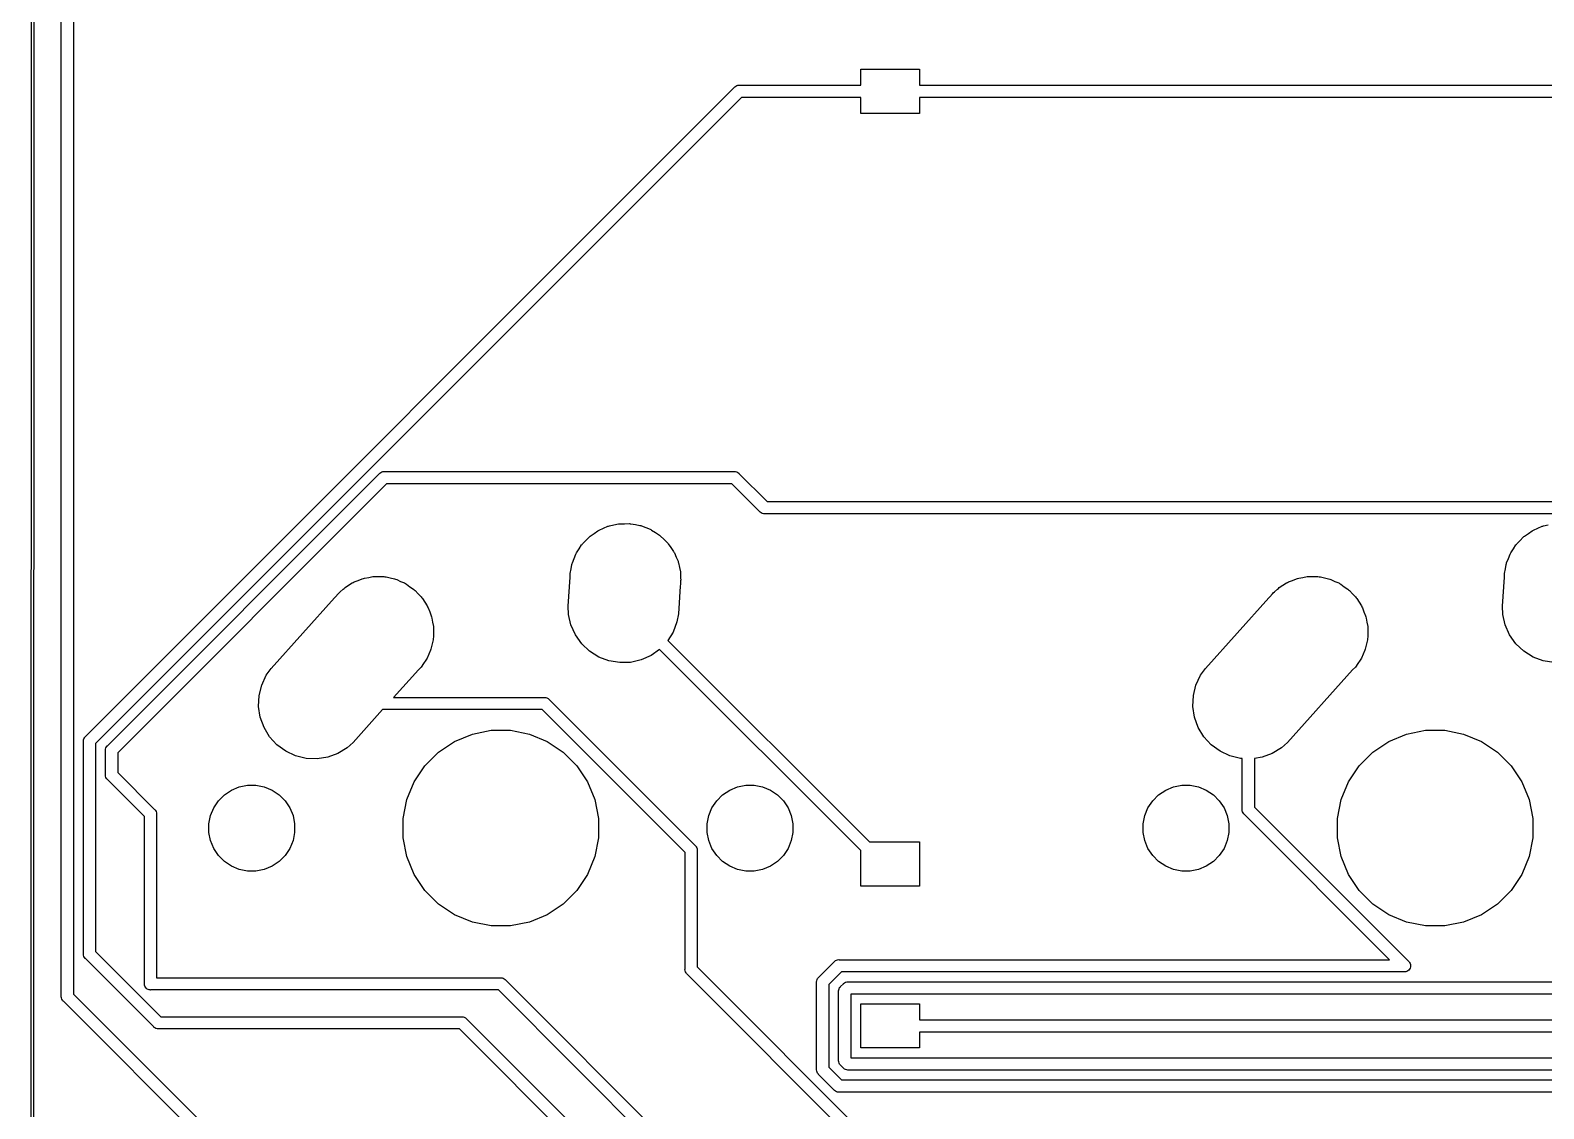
# Model space of a CAD drawing. Extents: x 74 to 207, y -150 to -40.
# Drawn here: x 73.75 to 104.61, y -112.08 to -90.1 of the extents above; entities that cross this region are included whole.
import ezdxf

# ---------------------------------------------------------------- set-up
doc = ezdxf.new("R2010")
doc.units = 0
doc.layers.add('BLACK', color=7, linetype='CONTINUOUS')

msp = doc.modelspace()

# ---------------------------------------------------------------- linework, layer by layer
at = {"layer": 'BLACK', "linetype": 'CONTINUOUS'}
for p, q in [((73.7479, -150.017), (73.7937, -39.6887)), ((73.8437, -39.7125), (73.7979, -149.994)), ((74.3812, -109.792), (74.3812, -87.4099)), ((74.6312, -87.4555), (74.6312, -109.746)), ((90.6812, -91.2188), (90.6812, -90.8937)), ((90.6812, -90.8937), (91.8812, -90.8937)), ((91.8812, -90.8937), (91.8812, -91.2188)), ((74.8722, -104.496), (88.1084, -91.2597)), ((88.1084, -91.2597), (88.1123, -91.2549)), ((88.1123, -91.2549), (88.117, -91.251)), ((88.117, -91.251), (88.1313, -91.2393)), ((88.117, -91.251), (88.117, -91.251)), ((88.1313, -91.2393), (88.153, -91.2277)), ((88.153, -91.2277), (88.1766, -91.2206)), ((88.1766, -91.2206), (88.195, -91.2188)), ((88.195, -91.2188), (88.2011, -91.2181)), ((88.195, -91.2188), (88.195, -91.2188)), ((88.2011, -91.2181), (88.2072, -91.2188)), ((88.2072, -91.2188), (90.6812, -91.2188)), ((91.8812, -91.2188), (109.731, -91.2188)), ((88.2529, -91.4688), (75.0812, -104.64)), ((90.6812, -91.4688), (88.2529, -91.4688)), ((90.6812, -91.7938), (90.6812, -91.4688)), ((109.731, -91.4688), (91.8812, -91.4688)), ((91.8812, -91.4688), (91.8812, -91.7938)), ((91.8812, -91.7938), (90.6812, -91.7938)), ((75.3222, -104.682), (80.8698, -99.1347)), ((81.0143, -99.3438), (75.5312, -104.827)), ((80.8698, -99.1347), (80.8737, -99.1299)), ((80.8737, -99.1299), (80.8784, -99.126)), ((80.8784, -99.126), (80.8927, -99.1143)), ((80.8784, -99.126), (80.8784, -99.126)), ((80.8927, -99.1143), (80.9144, -99.1027)), ((80.9144, -99.1027), (80.938, -99.0956)), ((80.938, -99.0956), (80.9564, -99.0938)), ((80.9564, -99.0938), (80.9625, -99.0931)), ((80.9564, -99.0938), (80.9564, -99.0938)), ((80.9625, -99.0931), (80.9686, -99.0938)), ((80.9686, -99.0938), (88.1001, -99.0938)), ((88.0545, -99.3438), (81.0143, -99.3438)), ((88.6273, -99.9166), (88.0545, -99.3438)), ((88.1001, -99.0938), (88.1063, -99.0931)), ((88.1063, -99.0931), (88.1124, -99.0938)), ((88.1124, -99.0938), (88.1124, -99.0938)), ((88.1124, -99.0938), (88.1308, -99.0956)), ((88.1308, -99.0956), (88.1543, -99.1027)), ((88.1543, -99.1027), (88.176, -99.1143)), ((88.176, -99.1143), (88.1951, -99.1299)), ((88.1951, -99.1299), (88.199, -99.1347)), ((88.199, -99.1347), (88.7718, -99.7075)), ((88.6312, -99.9213), (88.6273, -99.9166)), ((88.6359, -99.9252), (88.6312, -99.9213)), ((88.6502, -99.9369), (88.6359, -99.9252)), ((88.6359, -99.9252), (88.6359, -99.9252)), ((88.6719, -99.9485), (88.6502, -99.9369)), ((88.6955, -99.9557), (88.6719, -99.9485)), ((88.7139, -99.9575), (88.6955, -99.9557)), ((88.72, -99.9581), (88.7139, -99.9575)), ((88.7139, -99.9575), (88.7139, -99.9575)), ((88.7261, -99.9575), (88.72, -99.9581)), ((146.612, -99.9575), (88.7261, -99.9575)), ((88.7718, -99.7075), (146.658, -99.7075)), ((85.3219, -100.302), (85.337, -100.295)), ((85.337, -100.295), (85.3509, -100.286)), ((85.3509, -100.286), (85.438, -100.249)), ((85.438, -100.249), (85.524, -100.211)), ((85.524, -100.211), (85.5402, -100.207)), ((85.5402, -100.207), (85.5556, -100.201)), ((85.5556, -100.201), (85.6481, -100.182)), ((85.6481, -100.182), (85.74, -100.161)), ((85.74, -100.161), (85.7566, -100.161)), ((85.7566, -100.161), (85.7729, -100.157)), ((85.7729, -100.157), (85.8673, -100.157)), ((85.8673, -100.157), (85.9615, -100.155)), ((85.9615, -100.155), (85.9779, -100.157)), ((85.9779, -100.157), (85.9946, -100.157)), ((85.9946, -100.157), (86.0871, -100.176)), ((86.0871, -100.176), (86.18, -100.192)), ((86.18, -100.192), (86.1956, -100.197)), ((86.1956, -100.197), (86.2119, -100.201)), ((86.2119, -100.201), (86.2991, -100.237)), ((86.2991, -100.237), (86.3872, -100.27)), ((86.3872, -100.27), (86.4013, -100.279)), ((86.4013, -100.279), (86.4166, -100.286)), ((86.4166, -100.286), (86.4951, -100.338)), ((104.372, -100.302), (104.387, -100.295)), ((104.387, -100.295), (104.401, -100.286)), ((104.401, -100.286), (104.488, -100.249)), ((104.488, -100.249), (104.574, -100.211)), ((104.574, -100.211), (104.59, -100.207)), ((104.59, -100.207), (104.606, -100.201)), ((104.606, -100.201), (104.698, -100.182)), ((84.9392, -100.671), (84.9893, -100.591)), ((84.9893, -100.591), (85.0007, -100.579)), ((85.0007, -100.579), (85.0099, -100.565)), ((85.0099, -100.565), (85.0766, -100.499)), ((85.0766, -100.499), (85.1413, -100.43)), ((85.1413, -100.43), (85.1548, -100.42)), ((85.1548, -100.42), (85.1666, -100.409)), ((85.1666, -100.409), (85.245, -100.356)), ((85.245, -100.356), (85.3219, -100.302)), ((86.4951, -100.338), (86.575, -100.388)), ((86.575, -100.388), (86.5871, -100.399)), ((86.5871, -100.399), (86.6009, -100.409)), ((86.6009, -100.409), (86.6676, -100.475)), ((86.6676, -100.475), (86.7362, -100.54)), ((86.7362, -100.54), (86.7458, -100.554)), ((86.7458, -100.554), (86.7576, -100.565)), ((86.7576, -100.565), (86.81, -100.644)), ((103.989, -100.671), (104.039, -100.591)), ((104.039, -100.591), (104.051, -100.579)), ((104.051, -100.579), (104.06, -100.565)), ((104.06, -100.565), (104.127, -100.499)), ((104.127, -100.499), (104.191, -100.43)), ((104.191, -100.43), (104.205, -100.42)), ((104.205, -100.42), (104.217, -100.409)), ((104.217, -100.409), (104.295, -100.356)), ((104.295, -100.356), (104.372, -100.302)), ((84.802, -100.954), (84.8381, -100.867)), ((84.8381, -100.867), (84.8716, -100.779)), ((84.8716, -100.779), (84.8804, -100.765)), ((84.8804, -100.765), (84.8868, -100.75)), ((84.8868, -100.75), (84.9392, -100.671)), ((86.81, -100.644), (86.8647, -100.721)), ((86.8647, -100.721), (86.8715, -100.736)), ((86.8715, -100.736), (86.8807, -100.75)), ((86.8807, -100.75), (86.9168, -100.837)), ((86.9168, -100.837), (86.9554, -100.923)), ((103.852, -100.954), (103.888, -100.867)), ((103.888, -100.867), (103.922, -100.779)), ((103.922, -100.779), (103.93, -100.765)), ((103.93, -100.765), (103.937, -100.75)), ((103.937, -100.75), (103.989, -100.671)), ((84.7587, -101.172), (84.7772, -101.079)), ((84.7587, -101.244), (84.7587, -101.172)), ((84.7772, -101.079), (84.7928, -100.986)), ((84.7928, -100.986), (84.7987, -100.971)), ((84.7987, -100.971), (84.802, -100.954)), ((86.9554, -100.923), (86.9592, -100.939)), ((86.9592, -100.939), (86.9655, -100.954)), ((86.9655, -100.954), (86.9839, -101.047)), ((86.9839, -101.047), (87.005, -101.139)), ((87.005, -101.139), (87.0055, -101.155)), ((87.0055, -101.155), (87.0087, -101.172)), ((87.0087, -101.172), (87.0087, -101.266)), ((103.809, -101.172), (103.827, -101.079)), ((103.809, -101.244), (103.809, -101.172)), ((103.827, -101.079), (103.843, -100.986)), ((103.843, -100.986), (103.849, -100.971)), ((103.849, -100.971), (103.852, -100.954)), ((80.0658, -101.549), (80.1266, -101.489)), ((80.1266, -101.489), (80.1474, -101.475)), ((80.1474, -101.475), (80.1658, -101.458)), ((80.1658, -101.458), (80.2393, -101.413)), ((80.2393, -101.413), (80.3109, -101.366)), ((80.3109, -101.366), (80.334, -101.356)), ((80.334, -101.356), (80.3553, -101.343)), ((80.3553, -101.343), (80.4361, -101.314)), ((80.4361, -101.314), (80.5156, -101.281)), ((80.5156, -101.281), (80.5401, -101.276)), ((80.5401, -101.276), (80.5636, -101.267)), ((80.5636, -101.267), (80.6486, -101.254)), ((80.6486, -101.254), (80.7329, -101.237)), ((80.7329, -101.237), (80.7579, -101.237)), ((80.7579, -101.237), (80.7826, -101.234)), ((80.7826, -101.234), (80.8685, -101.237)), ((80.8685, -101.237), (80.9546, -101.237)), ((80.9546, -101.237), (80.9791, -101.242)), ((80.9791, -101.242), (81.004, -101.243)), ((81.004, -101.243), (81.0875, -101.264)), ((81.0875, -101.264), (81.1719, -101.281)), ((81.1719, -101.281), (81.195, -101.29)), ((81.195, -101.29), (81.2192, -101.296)), ((81.2192, -101.296), (81.2972, -101.333)), ((81.2972, -101.333), (81.3766, -101.366)), ((81.3766, -101.366), (81.3974, -101.379)), ((81.3974, -101.379), (81.4201, -101.39)), ((81.4201, -101.39), (81.4894, -101.441)), ((81.4894, -101.441), (81.5609, -101.489)), ((81.5609, -101.489), (81.5786, -101.506)), ((81.5786, -101.506), (81.5987, -101.521)), ((81.5987, -101.521), (81.6568, -101.585)), ((84.7176, -101.84), (84.7587, -101.244)), ((87.0011, -101.432), (86.9623, -101.995)), ((87.0087, -101.393), (87.0011, -101.432)), ((87.0087, -101.266), (87.0099, -101.305)), ((87.0099, -101.305), (87.0087, -101.321)), ((87.0087, -101.321), (87.0087, -101.393)), ((99.1158, -101.549), (99.1766, -101.489)), ((99.1766, -101.489), (99.1974, -101.475)), ((99.1974, -101.475), (99.2158, -101.458)), ((99.2158, -101.458), (99.2893, -101.413)), ((99.2893, -101.413), (99.3609, -101.366)), ((99.3609, -101.366), (99.384, -101.356)), ((99.384, -101.356), (99.4053, -101.343)), ((99.4053, -101.343), (99.4861, -101.314)), ((99.4861, -101.314), (99.5656, -101.281)), ((99.5656, -101.281), (99.5901, -101.276)), ((99.5901, -101.276), (99.6136, -101.267)), ((99.6136, -101.267), (99.6986, -101.254)), ((99.6986, -101.254), (99.7829, -101.237)), ((99.7829, -101.237), (99.8079, -101.237)), ((99.8079, -101.237), (99.8326, -101.234)), ((99.8326, -101.234), (99.9185, -101.237)), ((99.9185, -101.237), (100.005, -101.237)), ((100.005, -101.237), (100.029, -101.242)), ((100.029, -101.242), (100.054, -101.243)), ((100.054, -101.243), (100.138, -101.264)), ((100.138, -101.264), (100.222, -101.281)), ((100.222, -101.281), (100.245, -101.29)), ((100.245, -101.29), (100.269, -101.296)), ((100.269, -101.296), (100.347, -101.333)), ((100.347, -101.333), (100.427, -101.366)), ((100.427, -101.366), (100.447, -101.379)), ((100.447, -101.379), (100.47, -101.39)), ((100.47, -101.39), (100.539, -101.441)), ((100.539, -101.441), (100.611, -101.489)), ((100.611, -101.489), (100.629, -101.506)), ((100.629, -101.506), (100.649, -101.521)), ((100.649, -101.521), (100.707, -101.585)), ((103.768, -101.84), (103.809, -101.244)), ((78.6595, -103.112), (79.9529, -101.671)), ((79.9529, -101.671), (79.9699, -101.645)), ((79.9699, -101.645), (80.0267, -101.589)), ((80.0267, -101.589), (80.0433, -101.57)), ((80.0433, -101.57), (80.0658, -101.549)), ((81.6568, -101.585), (81.7176, -101.645)), ((81.7176, -101.645), (81.7315, -101.666)), ((81.7315, -101.666), (81.7483, -101.685)), ((81.7483, -101.685), (81.7929, -101.758)), ((81.7929, -101.758), (81.8407, -101.83)), ((81.8407, -101.83), (81.8503, -101.853)), ((97.7095, -103.112), (99.0029, -101.671)), ((99.0029, -101.671), (99.0199, -101.645)), ((99.0199, -101.645), (99.0767, -101.589)), ((99.0767, -101.589), (99.0933, -101.57)), ((99.0933, -101.57), (99.1158, -101.549)), ((100.707, -101.585), (100.768, -101.645)), ((100.768, -101.645), (100.781, -101.666)), ((100.781, -101.666), (100.798, -101.685)), ((100.798, -101.685), (100.843, -101.758)), ((100.843, -101.758), (100.891, -101.83)), ((100.891, -101.83), (100.9, -101.853)), ((81.8503, -101.853), (81.8632, -101.874)), ((81.8632, -101.874), (81.8926, -101.955)), ((81.8926, -101.955), (81.9255, -102.034)), ((81.9255, -102.034), (81.9304, -102.059)), ((81.9304, -102.059), (81.9389, -102.082)), ((81.9389, -102.082), (81.952, -102.167)), ((84.7225, -102.006), (84.7176, -101.84)), ((84.7721, -102.222), (84.7225, -102.006)), ((86.9623, -101.995), (86.9347, -102.159)), ((100.9, -101.853), (100.913, -101.874)), ((100.913, -101.874), (100.943, -101.955)), ((100.943, -101.955), (100.976, -102.034)), ((100.976, -102.034), (100.98, -102.059)), ((100.98, -102.059), (100.989, -102.082)), ((100.989, -102.082), (101.002, -102.167)), ((103.772, -102.006), (103.768, -101.84)), ((103.822, -102.222), (103.772, -102.006)), ((81.952, -102.167), (81.9688, -102.252)), ((81.9688, -102.252), (81.9688, -102.277)), ((81.9688, -102.277), (81.9725, -102.301)), ((81.9725, -102.301), (81.9688, -102.387)), ((81.9688, -102.387), (81.9688, -102.473)), ((84.8628, -102.424), (84.7721, -102.222)), ((84.9913, -102.605), (84.8628, -102.424)), ((86.8559, -102.366), (86.7497, -102.535)), ((86.9347, -102.159), (86.8559, -102.366)), ((101.002, -102.167), (101.019, -102.252)), ((101.019, -102.252), (101.019, -102.277)), ((101.019, -102.277), (101.023, -102.301)), ((101.023, -102.301), (101.019, -102.387)), ((101.019, -102.387), (101.019, -102.473)), ((103.913, -102.424), (103.822, -102.222)), ((104.041, -102.605), (103.913, -102.424)), ((81.91, -102.738), (81.8736, -102.816)), ((81.916, -102.714), (81.91, -102.738)), ((81.9255, -102.691), (81.916, -102.714)), ((81.9423, -102.606), (81.9255, -102.691)), ((81.9628, -102.523), (81.9423, -102.606)), ((81.9639, -102.498), (81.9628, -102.523)), ((81.9688, -102.473), (81.9639, -102.498)), ((85.1525, -102.757), (84.9913, -102.605)), ((85.3403, -102.875), (85.1525, -102.757)), ((86.58, -102.719), (86.4056, -102.843)), ((90.6812, -106.821), (86.58, -102.719)), ((86.7497, -102.535), (90.858, -106.644)), ((100.96, -102.738), (100.924, -102.816)), ((100.966, -102.714), (100.96, -102.738)), ((100.976, -102.691), (100.966, -102.714)), ((100.992, -102.606), (100.976, -102.691)), ((101.013, -102.523), (100.992, -102.606)), ((101.014, -102.498), (101.013, -102.523)), ((101.019, -102.473), (101.014, -102.498)), ((104.203, -102.757), (104.041, -102.605)), ((104.39, -102.875), (104.203, -102.757)), ((81.7653, -103.008), (81.7176, -103.08)), ((81.8163, -102.939), (81.7653, -103.008)), ((81.8268, -102.916), (81.8163, -102.939)), ((81.8407, -102.895), (81.8268, -102.916)), ((81.8736, -102.816), (81.8407, -102.895)), ((85.5475, -102.953), (85.3403, -102.875)), ((85.766, -102.99), (85.5475, -102.953)), ((85.9875, -102.984), (85.766, -102.99)), ((86.2035, -102.934), (85.9875, -102.984)), ((86.4056, -102.843), (86.2035, -102.934)), ((100.815, -103.008), (100.768, -103.08)), ((100.866, -102.939), (100.815, -103.008)), ((100.877, -102.916), (100.866, -102.939)), ((100.891, -102.895), (100.877, -102.916)), ((100.924, -102.816), (100.891, -102.895)), ((104.597, -102.953), (104.39, -102.875)), ((104.816, -102.99), (104.597, -102.953)), ((78.4675, -103.447), (78.5612, -103.246)), ((78.5612, -103.246), (78.6595, -103.112)), ((81.6608, -103.136), (81.1574, -103.697)), ((81.7176, -103.08), (81.6608, -103.136)), ((97.5175, -103.447), (97.6112, -103.246)), ((97.6112, -103.246), (97.7095, -103.112)), ((100.711, -103.136), (99.3842, -104.615)), ((100.768, -103.08), (100.711, -103.136)), ((78.405, -103.884), (78.4147, -103.662)), ((78.4147, -103.662), (78.4675, -103.447)), ((97.455, -103.884), (97.4647, -103.662)), ((97.4647, -103.662), (97.5175, -103.447)), ((78.4386, -104.103), (78.405, -103.884)), ((80.9331, -103.947), (80.3342, -104.615)), ((84.1839, -103.947), (80.9331, -103.947)), ((81.1574, -103.697), (84.2296, -103.697)), ((87.0987, -106.862), (84.1839, -103.947)), ((84.2296, -103.697), (84.2357, -103.697)), ((84.2357, -103.697), (84.2418, -103.697)), ((84.2418, -103.697), (84.2419, -103.697)), ((84.2419, -103.697), (84.2602, -103.699)), ((84.2602, -103.699), (84.2838, -103.706)), ((84.2838, -103.706), (84.3055, -103.718)), ((84.3055, -103.718), (84.3245, -103.734)), ((84.3245, -103.734), (84.3285, -103.738)), ((84.3285, -103.738), (87.3078, -106.718)), ((97.4886, -104.103), (97.455, -103.884)), ((78.5143, -104.311), (78.4386, -104.103)), ((97.5643, -104.311), (97.4886, -104.103)), ((74.8306, -104.589), (74.8331, -104.564)), ((74.8312, -104.595), (74.8306, -104.589)), ((74.8312, -108.924), (74.8312, -104.595)), ((74.8331, -104.564), (74.8402, -104.541)), ((74.8402, -104.541), (74.8518, -104.519)), ((74.8518, -104.519), (74.8635, -104.505)), ((74.8635, -104.505), (74.8674, -104.5)), ((74.8635, -104.505), (74.8635, -104.505)), ((74.8674, -104.5), (74.8722, -104.496)), ((78.6292, -104.5), (78.5143, -104.311)), ((78.7788, -104.664), (78.6292, -104.5)), ((80.3342, -104.615), (80.2117, -104.727)), ((82.0727, -104.814), (82.3993, -104.596)), ((82.3993, -104.596), (82.7622, -104.445)), ((82.7622, -104.445), (83.1474, -104.369)), ((83.1474, -104.369), (83.5401, -104.369)), ((83.5401, -104.369), (83.9253, -104.445)), ((83.9253, -104.445), (84.2882, -104.596)), ((84.2882, -104.596), (84.6148, -104.814)), ((97.6792, -104.5), (97.5643, -104.311)), ((97.8288, -104.664), (97.6792, -104.5)), ((99.3842, -104.615), (99.2617, -104.727)), ((101.123, -104.814), (101.449, -104.596)), ((101.449, -104.596), (101.812, -104.445)), ((101.812, -104.445), (102.197, -104.369)), ((102.197, -104.369), (102.59, -104.369)), ((102.59, -104.369), (102.975, -104.445)), ((102.975, -104.445), (103.338, -104.596)), ((103.338, -104.596), (103.665, -104.814)), ((75.0812, -104.64), (75.0812, -108.878)), ((75.2806, -104.775), (75.2812, -104.769)), ((75.2812, -104.781), (75.2806, -104.775)), ((75.2812, -104.769), (75.2831, -104.75)), ((75.2812, -104.769), (75.2812, -104.769)), ((75.2813, -105.275), (75.2812, -104.781)), ((75.2831, -104.75), (75.2902, -104.727)), ((75.2902, -104.727), (75.3018, -104.705)), ((75.3018, -104.705), (75.3174, -104.686)), ((75.3174, -104.686), (75.3222, -104.682)), ((75.5312, -104.827), (75.5312, -105.229)), ((78.9575, -104.795), (78.7788, -104.664)), ((79.1583, -104.889), (78.9575, -104.795)), ((79.3735, -104.942), (79.1583, -104.889)), ((79.8139, -104.918), (79.5949, -104.951)), ((80.0222, -104.842), (79.8139, -104.918)), ((80.2117, -104.727), (80.0222, -104.842)), ((81.795, -105.091), (82.0727, -104.814)), ((84.6148, -104.814), (84.8925, -105.091)), ((98.0075, -104.795), (97.8288, -104.664)), ((98.2083, -104.889), (98.0075, -104.795)), ((98.4235, -104.942), (98.2083, -104.889)), ((98.8639, -104.918), (98.7087, -104.941)), ((99.0722, -104.842), (98.8639, -104.918)), ((99.2617, -104.727), (99.0722, -104.842)), ((100.845, -105.091), (101.123, -104.814)), ((103.665, -104.814), (103.943, -105.091)), ((75.5312, -105.229), (76.2841, -105.982)), ((79.5949, -104.951), (79.3735, -104.942)), ((81.5768, -105.418), (81.795, -105.091)), ((84.8925, -105.091), (85.1107, -105.418)), ((98.4588, -104.943), (98.4235, -104.942)), ((98.4588, -105.978), (98.4588, -104.943)), ((98.7087, -104.941), (98.7087, -105.933)), ((100.627, -105.418), (100.845, -105.091)), ((103.943, -105.091), (104.161, -105.418)), ((75.2806, -105.281), (75.2813, -105.275)), ((75.2831, -105.306), (75.2806, -105.281)), ((75.2902, -105.329), (75.2831, -105.306)), ((75.3018, -105.351), (75.2902, -105.329)), ((75.3135, -105.365), (75.3018, -105.351)), ((75.3174, -105.37), (75.3135, -105.365)), ((75.3222, -105.374), (75.3174, -105.37)), ((76.075, -106.127), (75.3222, -105.374)), ((77.8493, -105.587), (78.0085, -105.521)), ((78.0085, -105.521), (78.1776, -105.487)), ((78.1776, -105.487), (78.3499, -105.487)), ((78.3499, -105.487), (78.519, -105.521)), ((78.519, -105.521), (78.6782, -105.587)), ((81.4265, -105.781), (81.5768, -105.418)), ((85.1107, -105.418), (85.261, -105.781)), ((88.0093, -105.587), (88.1685, -105.521)), ((88.1685, -105.521), (88.3376, -105.487)), ((88.3376, -105.487), (88.5099, -105.487)), ((88.5099, -105.487), (88.679, -105.521)), ((88.679, -105.521), (88.8382, -105.587)), ((96.8993, -105.587), (97.0585, -105.521)), ((97.0585, -105.521), (97.2276, -105.487)), ((97.2276, -105.487), (97.3999, -105.487)), ((97.3999, -105.487), (97.569, -105.521)), ((97.569, -105.521), (97.7282, -105.587)), ((100.476, -105.781), (100.627, -105.418)), ((104.161, -105.418), (104.311, -105.781)), ((77.4883, -105.948), (77.5841, -105.805)), ((77.5841, -105.805), (77.706, -105.683)), ((77.706, -105.683), (77.8493, -105.587)), ((78.6782, -105.587), (78.8215, -105.683)), ((78.8215, -105.683), (78.9434, -105.805)), ((78.9434, -105.805), (79.0392, -105.948)), ((81.3498, -106.166), (81.4265, -105.781)), ((85.261, -105.781), (85.3376, -106.166)), ((87.6483, -105.948), (87.7441, -105.805)), ((87.7441, -105.805), (87.866, -105.683)), ((87.866, -105.683), (88.0093, -105.587)), ((88.8382, -105.587), (88.9815, -105.683)), ((88.9815, -105.683), (89.1034, -105.805)), ((89.1034, -105.805), (89.1992, -105.948)), ((96.5383, -105.948), (96.6341, -105.805)), ((96.6341, -105.805), (96.756, -105.683)), ((96.756, -105.683), (96.8993, -105.587)), ((97.7282, -105.587), (97.8715, -105.683)), ((97.8715, -105.683), (97.9934, -105.805)), ((97.9934, -105.805), (98.0892, -105.948)), ((100.4, -106.166), (100.476, -105.781)), ((104.311, -105.781), (104.388, -106.166)), ((76.075, -109.531), (76.075, -106.127)), ((76.2841, -105.982), (76.2888, -105.986)), ((76.2888, -105.986), (76.2927, -105.991)), ((76.2927, -105.991), (76.3044, -106.005)), ((76.3044, -106.005), (76.316, -106.027)), ((76.316, -106.027), (76.3232, -106.05)), ((76.3232, -106.05), (76.325, -106.069)), ((76.325, -106.069), (76.325, -106.069)), ((76.325, -106.069), (76.3256, -106.075)), ((76.3256, -106.075), (76.325, -106.081)), ((76.325, -106.081), (76.325, -109.412)), ((77.3888, -106.276), (77.4224, -106.107)), ((77.4224, -106.107), (77.4883, -105.948)), ((79.0392, -105.948), (79.1051, -106.107)), ((79.1051, -106.107), (79.1388, -106.276)), ((87.5487, -106.276), (87.5824, -106.107)), ((87.5824, -106.107), (87.6483, -105.948)), ((89.1992, -105.948), (89.2651, -106.107)), ((89.2651, -106.107), (89.2987, -106.276)), ((96.4387, -106.276), (96.4724, -106.107)), ((96.4724, -106.107), (96.5383, -105.948)), ((98.0892, -105.948), (98.1551, -106.107)), ((98.1551, -106.107), (98.1887, -106.276)), ((98.4581, -105.984), (98.4588, -105.978)), ((98.4606, -106.009), (98.4581, -105.984)), ((98.4677, -106.033), (98.4606, -106.009)), ((98.4793, -106.054), (98.4677, -106.033)), ((98.491, -106.069), (98.4793, -106.054)), ((98.4949, -106.073), (98.491, -106.069)), ((98.4997, -106.077), (98.4949, -106.073)), ((101.466, -109.044), (98.4997, -106.077)), ((98.7087, -105.933), (101.852, -109.076)), ((77.3888, -106.449), (77.3888, -106.276)), ((77.4224, -106.618), (77.3888, -106.449)), ((79.1388, -106.449), (79.1051, -106.618)), ((79.1388, -106.276), (79.1388, -106.449)), ((81.3498, -106.559), (81.3498, -106.166)), ((85.3376, -106.166), (85.3376, -106.559)), ((87.5487, -106.449), (87.5487, -106.276)), ((87.5824, -106.618), (87.5487, -106.449)), ((89.2987, -106.449), (89.2651, -106.618)), ((89.2987, -106.276), (89.2987, -106.449)), ((96.4387, -106.449), (96.4387, -106.276)), ((96.4724, -106.618), (96.4387, -106.449)), ((98.1887, -106.449), (98.1551, -106.618)), ((98.1887, -106.276), (98.1887, -106.449)), ((100.4, -106.559), (100.4, -106.166)), ((104.388, -106.166), (104.388, -106.559)), ((77.4883, -106.777), (77.4224, -106.618)), ((79.1051, -106.618), (79.0392, -106.777)), ((81.4265, -106.944), (81.3498, -106.559)), ((85.3376, -106.559), (85.261, -106.944)), ((87.3078, -106.718), (87.3126, -106.722)), ((87.3126, -106.722), (87.3165, -106.726)), ((87.3165, -106.726), (87.3165, -106.726)), ((87.3165, -106.726), (87.3261, -106.738)), ((87.3261, -106.738), (87.3282, -106.741)), ((87.3282, -106.741), (87.3398, -106.762)), ((87.3398, -106.762), (87.3469, -106.786)), ((87.6483, -106.777), (87.5824, -106.618)), ((89.2651, -106.618), (89.1992, -106.777)), ((90.858, -106.644), (91.8812, -106.644)), ((91.8812, -106.644), (91.8812, -107.544)), ((96.5383, -106.777), (96.4724, -106.618)), ((98.1551, -106.618), (98.0892, -106.777)), ((100.476, -106.944), (100.4, -106.559)), ((104.388, -106.559), (104.311, -106.944)), ((77.5841, -106.92), (77.4883, -106.777)), ((77.706, -107.042), (77.5841, -106.92)), ((77.8493, -107.138), (77.706, -107.042)), ((78.8215, -107.042), (78.6782, -107.138)), ((78.9434, -106.92), (78.8215, -107.042)), ((79.0392, -106.777), (78.9434, -106.92)), ((81.5768, -107.307), (81.4265, -106.944)), ((85.261, -106.944), (85.1107, -107.307)), ((87.0987, -109.238), (87.0987, -106.862)), ((87.3469, -106.786), (87.3487, -106.804)), ((87.3487, -106.804), (87.3487, -106.804)), ((87.3487, -106.804), (87.3494, -106.811)), ((87.3494, -106.811), (87.3487, -106.817)), ((87.3487, -106.817), (87.3487, -109.192)), ((87.7441, -106.92), (87.6483, -106.777)), ((87.866, -107.042), (87.7441, -106.92)), ((88.0093, -107.138), (87.866, -107.042)), ((88.9815, -107.042), (88.8382, -107.138)), ((89.1034, -106.92), (88.9815, -107.042)), ((89.1992, -106.777), (89.1034, -106.92)), ((90.6812, -107.544), (90.6812, -106.821)), ((96.6341, -106.92), (96.5383, -106.777)), ((96.756, -107.042), (96.6341, -106.92)), ((96.8993, -107.138), (96.756, -107.042)), ((97.8715, -107.042), (97.7282, -107.138)), ((97.9934, -106.92), (97.8715, -107.042)), ((98.0892, -106.777), (97.9934, -106.92)), ((100.627, -107.307), (100.476, -106.944)), ((104.311, -106.944), (104.161, -107.307)), ((78.0085, -107.204), (77.8493, -107.138)), ((78.1776, -107.237), (78.0085, -107.204)), ((78.3499, -107.237), (78.1776, -107.237)), ((78.519, -107.204), (78.3499, -107.237)), ((78.6782, -107.138), (78.519, -107.204)), ((81.795, -107.634), (81.5768, -107.307)), ((85.1107, -107.307), (84.8925, -107.634)), ((88.1685, -107.204), (88.0093, -107.138)), ((88.3376, -107.237), (88.1685, -107.204)), ((88.5099, -107.237), (88.3376, -107.237)), ((88.679, -107.204), (88.5099, -107.237)), ((88.8382, -107.138), (88.679, -107.204)), ((97.0585, -107.204), (96.8993, -107.138)), ((97.2276, -107.237), (97.0585, -107.204)), ((97.3999, -107.237), (97.2276, -107.237)), ((97.569, -107.204), (97.3999, -107.237)), ((97.7282, -107.138), (97.569, -107.204)), ((100.845, -107.634), (100.627, -107.307)), ((104.161, -107.307), (103.943, -107.634)), ((82.0727, -107.911), (81.795, -107.634)), ((84.8925, -107.634), (84.6148, -107.911)), ((91.8812, -107.544), (90.6812, -107.544)), ((101.123, -107.911), (100.845, -107.634)), ((103.943, -107.634), (103.665, -107.911)), ((82.3993, -108.129), (82.0727, -107.911)), ((84.6148, -107.911), (84.2882, -108.129)), ((101.449, -108.129), (101.123, -107.911)), ((103.665, -107.911), (103.338, -108.129)), ((82.7622, -108.28), (82.3993, -108.129)), ((83.1474, -108.356), (82.7622, -108.28)), ((83.9253, -108.28), (83.5401, -108.356)), ((84.2882, -108.129), (83.9253, -108.28)), ((101.812, -108.28), (101.449, -108.129)), ((102.197, -108.356), (101.812, -108.28)), ((102.975, -108.28), (102.59, -108.356)), ((103.338, -108.129), (102.975, -108.28)), ((83.5401, -108.356), (83.1474, -108.356)), ((102.59, -108.356), (102.197, -108.356)), ((74.8306, -108.93), (74.8312, -108.924)), ((74.8312, -108.936), (74.8306, -108.93)), ((74.8331, -108.955), (74.8312, -108.936)), ((74.8312, -108.936), (74.8312, -108.936)), ((75.0812, -108.878), (76.4091, -110.206)), ((74.8402, -108.978), (74.8331, -108.955)), ((74.8518, -109), (74.8402, -108.978)), ((74.8674, -109.019), (74.8518, -109)), ((74.8722, -109.023), (74.8674, -109.019)), ((76.2646, -110.415), (74.8722, -109.023)), ((87.0981, -109.244), (87.0987, -109.238)), ((87.1006, -109.269), (87.0981, -109.244)), ((87.3487, -109.192), (91.5377, -113.381)), ((89.8222, -109.405), (90.1421, -109.085)), ((90.1421, -109.085), (90.146, -109.08)), ((90.146, -109.08), (90.1508, -109.076)), ((90.1508, -109.076), (90.1651, -109.064)), ((90.1508, -109.076), (90.1508, -109.076)), ((90.1651, -109.064), (90.1868, -109.053)), ((90.1868, -109.053), (90.2103, -109.046)), ((90.2103, -109.046), (90.2348, -109.043)), ((90.2348, -109.043), (90.241, -109.044)), ((90.241, -109.044), (101.466, -109.044)), ((101.852, -109.076), (101.857, -109.08)), ((101.857, -109.08), (101.861, -109.085)), ((101.872, -109.239), (101.857, -109.258)), ((101.861, -109.085), (101.861, -109.085)), ((101.861, -109.085), (101.872, -109.099)), ((101.872, -109.099), (101.884, -109.121)), ((101.884, -109.217), (101.872, -109.239)), ((101.884, -109.121), (101.89, -109.14)), ((101.891, -109.193), (101.884, -109.217)), ((101.89, -109.14), (101.891, -109.144)), ((101.891, -109.144), (101.894, -109.169)), ((101.894, -109.169), (101.891, -109.193)), ((76.0744, -109.537), (76.075, -109.531)), ((76.0768, -109.562), (76.0744, -109.537)), ((76.325, -109.412), (83.3376, -109.412)), ((83.3376, -109.412), (83.3438, -109.412)), ((83.3438, -109.412), (83.3499, -109.412)), ((83.3499, -109.412), (83.3499, -109.412)), ((83.3499, -109.412), (83.3683, -109.414)), ((83.3683, -109.414), (83.3918, -109.421)), ((83.3918, -109.421), (83.4135, -109.433)), ((83.4135, -109.433), (83.4326, -109.449)), ((83.4326, -109.449), (83.4365, -109.453)), ((83.4365, -109.453), (92.9205, -118.938)), ((87.1077, -109.292), (87.1006, -109.269)), ((87.1193, -109.314), (87.1077, -109.292)), ((87.131, -109.328), (87.1193, -109.314)), ((87.1349, -109.333), (87.131, -109.328)), ((87.1397, -109.337), (87.1349, -109.333)), ((91.3932, -113.59), (87.1397, -109.337)), ((89.7806, -109.497), (89.7812, -109.491)), ((89.7812, -109.503), (89.7806, -109.497)), ((89.7812, -109.491), (89.783, -109.473)), ((89.7812, -109.491), (89.7812, -109.491)), ((89.7812, -111.284), (89.7812, -109.503)), ((89.783, -109.473), (89.7902, -109.449)), ((89.7902, -109.449), (89.7905, -109.449)), ((89.7905, -109.449), (89.8018, -109.428)), ((89.8018, -109.428), (89.8135, -109.413)), ((89.8135, -109.413), (89.8174, -109.409)), ((89.8174, -109.409), (89.8222, -109.405)), ((90.2866, -109.294), (90.0312, -109.549)), ((90.0312, -109.549), (90.0312, -111.238)), ((90.2722, -109.591), (90.3285, -109.535)), ((101.762, -109.294), (90.2866, -109.294)), ((90.3285, -109.535), (90.3324, -109.53)), ((90.3324, -109.53), (90.3515, -109.514)), ((90.3515, -109.514), (90.3732, -109.503)), ((90.3732, -109.503), (90.3967, -109.496)), ((90.3967, -109.496), (90.4151, -109.494)), ((90.4151, -109.494), (90.4212, -109.493)), ((90.4151, -109.494), (90.4151, -109.494)), ((90.4212, -109.493), (90.4274, -109.494)), ((90.4274, -109.494), (120.966, -109.494)), ((101.768, -109.294), (101.762, -109.294)), ((101.793, -109.292), (101.768, -109.294)), ((101.816, -109.285), (101.793, -109.292)), ((101.838, -109.273), (101.816, -109.285)), ((101.857, -109.258), (101.838, -109.273)), ((74.3806, -109.798), (74.3812, -109.792)), ((74.383, -109.823), (74.3806, -109.798)), ((74.3902, -109.846), (74.383, -109.823)), ((74.4018, -109.868), (74.3902, -109.846)), ((74.6312, -109.746), (83.0285, -118.144)), ((76.084, -109.586), (76.0768, -109.562)), ((76.0956, -109.607), (76.084, -109.586)), ((76.1112, -109.626), (76.0956, -109.607)), ((76.1302, -109.642), (76.1112, -109.626)), ((76.1519, -109.654), (76.1302, -109.642)), ((76.1755, -109.661), (76.1519, -109.654)), ((76.1939, -109.662), (76.1755, -109.661)), ((76.2, -109.663), (76.1939, -109.662)), ((76.1939, -109.662), (76.1939, -109.662)), ((76.2061, -109.662), (76.2, -109.663)), ((83.292, -109.662), (76.2061, -109.662)), ((92.776, -119.147), (83.292, -109.662)), ((90.2306, -109.684), (90.2312, -109.678)), ((90.2312, -109.69), (90.2306, -109.684)), ((90.2312, -109.678), (90.2331, -109.659)), ((90.2312, -109.678), (90.2312, -109.678)), ((90.2313, -111.098), (90.2312, -109.69)), ((90.2331, -109.659), (90.2402, -109.636)), ((90.2402, -109.636), (90.2518, -109.614)), ((90.2518, -109.614), (90.2674, -109.595)), ((90.2674, -109.595), (90.2722, -109.591)), ((121.262, -109.744), (90.4812, -109.744)), ((90.4812, -109.744), (90.4812, -111.044)), ((74.4135, -109.882), (74.4018, -109.868)), ((74.4174, -109.887), (74.4135, -109.882)), ((74.4222, -109.891), (74.4174, -109.887)), ((82.884, -118.353), (74.4222, -109.891)), ((90.6812, -110.844), (90.6812, -109.944)), ((90.6812, -109.944), (91.8812, -109.944)), ((91.8812, -109.944), (91.8812, -110.269)), ((76.2685, -110.42), (76.2646, -110.415)), ((76.2733, -110.424), (76.2685, -110.42)), ((76.2851, -110.434), (76.2733, -110.424)), ((76.2733, -110.424), (76.2733, -110.424)), ((76.2876, -110.436), (76.2851, -110.434)), ((76.3093, -110.447), (76.2876, -110.436)), ((76.3328, -110.454), (76.3093, -110.447)), ((76.3512, -110.456), (76.3328, -110.454)), ((76.3573, -110.457), (76.3512, -110.456)), ((76.3512, -110.456), (76.3512, -110.456)), ((76.3635, -110.456), (76.3573, -110.457)), ((82.4982, -110.456), (76.3635, -110.456)), ((76.4091, -110.206), (82.5439, -110.206)), ((93.048, -121.006), (82.4982, -110.456)), ((82.5439, -110.206), (82.55, -110.206)), ((82.55, -110.206), (82.5561, -110.206)), ((82.5561, -110.206), (82.5561, -110.206)), ((82.5561, -110.206), (82.5745, -110.208)), ((82.5745, -110.208), (82.5981, -110.215)), ((82.5981, -110.215), (82.6198, -110.227)), ((82.6198, -110.227), (82.6388, -110.242)), ((82.6388, -110.242), (82.6427, -110.247)), ((82.6427, -110.247), (93.1925, -120.797)), ((91.8812, -110.269), (109.731, -110.269)), ((109.731, -110.519), (91.8812, -110.519)), ((91.8812, -110.519), (91.8812, -110.844)), ((90.4812, -111.044), (138.884, -111.044)), ((91.8812, -110.844), (90.6812, -110.844)), ((89.7806, -111.29), (89.7812, -111.284)), ((89.7831, -111.315), (89.7806, -111.29)), ((89.7902, -111.338), (89.7831, -111.315)), ((89.8018, -111.36), (89.7902, -111.338)), ((89.8135, -111.374), (89.8018, -111.36)), ((89.8174, -111.379), (89.8135, -111.374)), ((89.8222, -111.383), (89.8174, -111.379)), ((90.1421, -111.703), (89.8222, -111.383)), ((90.0312, -111.238), (90.2866, -111.494)), ((90.2306, -111.104), (90.2313, -111.098)), ((90.2331, -111.128), (90.2306, -111.104)), ((90.2402, -111.152), (90.2331, -111.128)), ((90.2518, -111.174), (90.2402, -111.152)), ((90.2618, -111.186), (90.2518, -111.174)), ((90.2674, -111.193), (90.2618, -111.186)), ((90.2722, -111.196), (90.2674, -111.193)), ((90.3285, -111.253), (90.2722, -111.196)), ((90.3324, -111.258), (90.3285, -111.253)), ((90.3515, -111.273), (90.3324, -111.258)), ((90.3732, -111.285), (90.3515, -111.273)), ((90.3967, -111.292), (90.3732, -111.285)), ((90.4151, -111.294), (90.3967, -111.292)), ((90.4212, -111.294), (90.4151, -111.294)), ((90.4151, -111.294), (90.4151, -111.294)), ((90.4274, -111.294), (90.4212, -111.294)), ((138.839, -111.294), (90.4274, -111.294)), ((90.146, -111.708), (90.1421, -111.703)), ((90.1508, -111.711), (90.146, -111.708)), ((90.1626, -111.721), (90.1508, -111.711)), ((90.1508, -111.711), (90.1508, -111.711)), ((90.2866, -111.494), (128.587, -111.494)), ((90.1651, -111.723), (90.1626, -111.721)), ((90.1868, -111.735), (90.1651, -111.723)), ((90.2103, -111.742), (90.1868, -111.735)), ((90.2287, -111.744), (90.2103, -111.742)), ((90.2348, -111.744), (90.2287, -111.744)), ((90.2287, -111.744), (90.2287, -111.744)), ((90.241, -111.744), (90.2348, -111.744)), ((128.541, -111.744), (90.241, -111.744))]:
    msp.add_line(p, q, dxfattribs=at)

doc.saveas('drawing.dxf')
